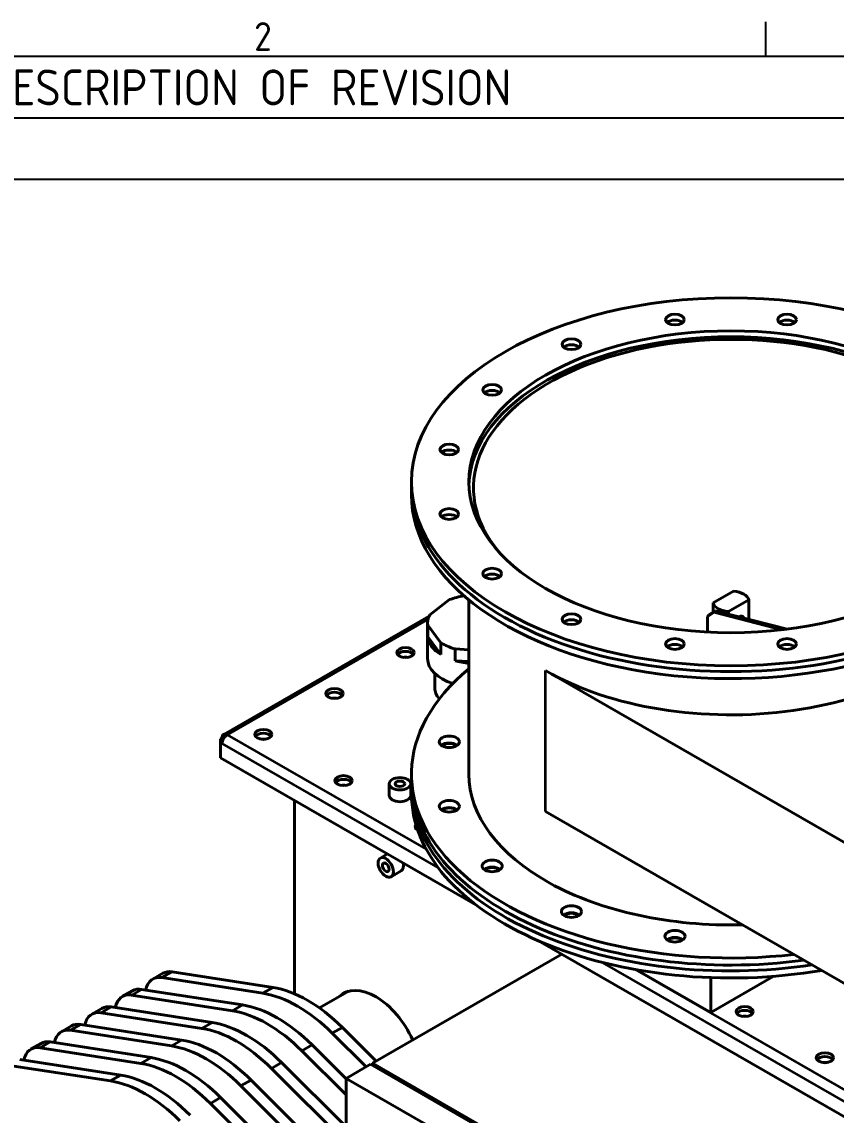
# Model space of a CAD drawing. Header units: millimetres. Extents: x 0 to 4205, y 0 to 2970.
# Drawn here: x 3595.6 to 3879.1, y 2501.3 to 2882 of the extents above; entities that cross this region are included whole.
import ezdxf

# ---------------------------------------------------------------- set-up
doc = ezdxf.new("R2010")
doc.units = ezdxf.units.MM
doc.header["$LTSCALE"] = 5
doc.layers.get('0').update_dxf_attribs({"color": 3, "lineweight": 25})
for name, color, linetype, lineweight in [('가시적인 것(ISO)', 3, 'Continuous', 40), ('가시적인 좁은 것(ISO)', 3, 'Continuous', 35), ('경계(ISO)', 7, 'Continuous', 25), ('기호(ISO)', 5, 'Continuous', 25)]:
    doc.layers.add(name, color=color, linetype=linetype, lineweight=lineweight)
doc.styles.add('ISO ProportionalPSTEK', font='isocp.shx')
doc.styles.add('문자 텍스트_PSTEK_POSCO', font='isocp.shx')

# ---------------------------------------------------------------- blocks, each defined once
blk = doc.blocks.new('경계 Default Border')
at = {"layer": '경계(ISO)'}
blk.add_line((770.917, 574), (770.917, 576.4), dxfattribs=at)
at = {"layer": '경계(ISO)', "color": 2, "insert": (735.293, 574.381), "char_height": 2, "attachment_point": 7, "style": '문자 텍스트_PSTEK_POSCO'}
blk.add_mtext('2', dxfattribs=at)
blk = doc.blocks.new('리비전 내역')
at = {"layer": '기호(ISO)'}
for p, q in [((669, 574), (821, 574)), ((669, 569.72), (821, 569.72)), ((669, 565.44), (821, 565.44))]:
    blk.add_line(p, q, dxfattribs=at)
at = {"layer": '기호(ISO)', "color": 2, "insert": (716.507, 570.583), "char_height": 2.5, "attachment_point": 7, "style": 'ISO ProportionalPSTEK'}
blk.add_mtext('DESCRIPTION OF REVISION', dxfattribs=at)

msp = doc.modelspace()

# ---------------------------------------------------------------- linework, layer by layer
at = {"layer": '가시적인 것(ISO)'}
for p, q in [((3731.2363, 2719.794), (3731.2363, 2721.8379)), ((3731.2363, 2719.794), (3731.2363, 2717.3414)), ((3744.5312, 2680.7907), (3737.6112, 2675.4469)), ((3751.2363, 2620.0533), (3751.2363, 2680.6937)), ((3843.3701, 2683.7468), (3836.2991, 2679.6749)), ((3841.6024, 2676.6209), (3848.6734, 2680.6928)), ((3848.6734, 2680.6928), (3848.6734, 2673.9223)), ((3837.0012, 2676.9145), (3834.7172, 2675.4561)), ((3836.2991, 2679.6749), (3836.2991, 2676.4662)), ((3836.5945, 2676.3884), (3837.0012, 2676.9145)), ((3861.9999, 2670.5061), (3837.0012, 2676.9145)), ((3841.6024, 2675.735), (3841.6024, 2676.6209)), ((3737.4291, 2675.0815), (3665.8762, 2633.8769)), ((3834.3106, 2674.93), (3836.5945, 2676.3884)), ((3834.7172, 2675.4561), (3834.3106, 2674.93)), ((3834.3106, 2674.93), (3834.3106, 2669.5018)), ((3860.3269, 2670.3046), (3836.5945, 2676.3884)), ((3736.8479, 2660.2615), (3736.8479, 2672.5247)), ((3736.8835, 2671.8867), (3741.46, 2665.7637)), ((3736.8835, 2667.799), (3736.8835, 2671.8867)), ((3736.8835, 2667.799), (3741.46, 2661.6759)), ((3741.46, 2665.7637), (3741.46, 2661.6759)), ((3746.4502, 2663.6207), (3751.2363, 2663.2963)), ((3746.4502, 2659.533), (3746.4502, 2663.6207)), ((3746.4502, 2659.533), (3751.2363, 2659.2086)), ((3739.3479, 2650.0422), (3739.3479, 2655.1108)), ((3901.0859, 2585.1652), (3777.9628, 2656.0671)), ((3664.7446, 2632.3764), (3665.356, 2632.7284)), ((3665.6047, 2631.8811), (3664.7446, 2632.3764)), ((3664.7446, 2632.3764), (3664.7446, 2631.0445)), ((3665.4642, 2631.4589), (3664.7446, 2631.0445)), ((3665.356, 2630.6925), (3664.7446, 2631.0445)), ((3664.7446, 2631.0445), (3664.7446, 2625.7305)), ((3665.356, 2632.7284), (3665.8714, 2632.4317)), ((3664.7446, 2625.7305), (3753.6854, 2574.5129)), ((3731.2363, 2617.6006), (3731.2363, 2620.0533)), ((3723.4779, 2612.5801), (3723.4779, 2616.6679)), ((3730.9779, 2612.5801), (3730.9779, 2616.6679)), ((3731.2363, 2615.5567), (3731.2363, 2617.6006)), ((3731.2363, 2615.5567), (3731.2363, 2613.1041)), ((3690.4583, 2543.5719), (3690.4583, 2610.923)), ((3898.878, 2537.3838), (3777.9628, 2607.0143)), ((3722.8893, 2592.2472), (3720.4067, 2590.8176)), ((3727.685, 2586.3542), (3724.1495, 2584.3183)), ((3775.4715, 2561.9671), (3929.7182, 2473.1423)), ((3783.5563, 2557.3114), (3717.6819, 2519.3769)), ((3647.908, 2551.1862), (3683.033, 2545.7403)), ((3835.4152, 2537.0453), (3809.622, 2551.8986)), ((3641.1576, 2548.6386), (3644.6931, 2550.6746)), ((3679.4974, 2543.7043), (3644.3724, 2549.1503)), ((3857.2238, 2549.6041), (3835.4152, 2537.0453)), ((3835.4152, 2537.0453), (3835.4152, 2549.169)), ((3630.551, 2542.5307), (3634.0865, 2544.5667)), ((3637.3014, 2545.0783), (3672.4264, 2539.6324)), ((3699.1908, 2538.6297), (3708.758, 2544.139)), ((3668.8908, 2537.5964), (3633.7658, 2543.0423)), ((3619.9444, 2536.4228), (3623.4799, 2538.4588)), ((3658.2842, 2531.4884), (3623.1592, 2536.9344)), ((3626.6948, 2538.9704), (3661.8198, 2533.5244)), ((3609.3378, 2530.3148), (3612.8733, 2532.3508)), ((3616.0882, 2532.8624), (3651.2132, 2527.4165)), ((3647.6776, 2525.3805), (3612.5526, 2530.8264)), ((3715.4225, 2518.0758), (3703.6819, 2529.7774)), ((3707.2174, 2531.8134), (3718.9581, 2520.1117)), ((3598.7312, 2524.2069), (3602.2667, 2526.2429)), ((3637.071, 2519.2726), (3601.946, 2524.7185)), ((3605.4816, 2526.7545), (3640.6066, 2521.3086)), ((3696.6108, 2525.7054), (3708.4895, 2513.8662)), ((3594.875, 2520.6466), (3630, 2515.2006)), ((3708.4895, 2508.3064), (3693.0753, 2523.6695)), ((3626.4644, 2513.1646), (3591.3394, 2518.6106)), ((3708.4895, 2491.6271), (3682.4687, 2517.5615)), ((3686.0042, 2519.5975), (3708.4895, 2497.1869)), ((3716.9748, 2518.9697), (3708.4895, 2514.0833)), ((3858.3962, 2437.5305), (3716.9748, 2518.9697)), ((3717.6819, 2519.3769), (3717.6819, 2518.5625)), ((3859.1033, 2437.9377), (3717.6819, 2519.3769)), ((3675.3976, 2513.4896), (3708.4895, 2480.5076)), ((3708.4895, 2252.4682), (3708.4895, 2514.0833)), ((3708.4895, 2514.0833), (3849.9109, 2432.6442)), ((3706.9871, 2476.4453), (3671.8621, 2511.4536)), ((3696.3805, 2470.3373), (3661.2555, 2505.3457)), ((3664.791, 2507.3816), (3699.916, 2472.3733))]:
    msp.add_line(p, q, dxfattribs=at)
for centre, major_axis, ratio in [((3842.4863, 2721.8379), (-111.25, 0), 0.5758617), ((3822.9772, 2778.3175), (3.25, 0), 0.5758617), ((3861.9953, 2778.3175), (3.25, 0), 0.5758617), ((3842.4863, 2721.8379), (91.25, 0), 0.5758617), ((3786.9292, 2769.719), (3.25, 0), 0.5758617), ((3759.3393, 2753.831), (3.25, 0), 0.5758617), ((3744.4077, 2733.0724), (3.25, 0), 0.5758617), ((3744.4077, 2710.6034), (3.25, 0), 0.5758617), ((3759.3393, 2689.8447), (3.25, 0), 0.5758617), ((3786.9292, 2673.9567), (3.25, 0), 0.5758617), ((3822.9772, 2665.3582), (3.25, 0), 0.5758617), ((3861.9953, 2665.3582), (3.25, 0), 0.5758617), ((3729.1724, 2662.3598), (3, 0), 0.5758617), ((3704.4237, 2648.108), (3, 0), 0.5758617), ((3679.6749, 2633.8561), (3, 0), 0.5758617), ((3744.4077, 2631.2878), (3.5, 0), 0.5758617), ((3707.6056, 2617.7719), (3, 0), 0.5758617), ((3727.2279, 2616.6679), (3.75, 0), 0.5758617), ((3727.2279, 2616.6679), (1.6618, 0), 0.5758617), ((3744.4077, 2608.8187), (3.5, 0), 0.5758617), ((3722.2781, 2587.5679), (-1.8714, 3.2497), 0.57809312), ((3722.2781, 2587.5679), (-0.8293, 1.44), 0.57809312), ((3759.3393, 2588.0601), (3.5, 0), 0.5758617), ((3786.9292, 2572.1721), (3.5, 0), 0.5758617), ((3822.9772, 2563.5736), (3.5, 0), 0.5758617), ((3847.2592, 2537.3507), (3, 0), 0.5758617), ((3875.1899, 2521.2665), (3, 0), 0.5758617)]:
    msp.add_ellipse(centre, major_axis=major_axis, ratio=ratio, dxfattribs=at)
for centre, major_axis, ratio, start_param, end_param in [((3822.9772, 2776.2737), (-3.25, 0), 0.5758617, 3.71921786, 5.7055601), ((3861.9953, 2776.2737), (-3.25, 0), 0.5758617, 3.71921786, 5.7055601), ((3842.4863, 2719.794), (-89.65, 0), 0.5758617, 2.69152179, 6.73325617), ((3842.4863, 2719.794), (91.25, 0), 0.5758617, 0.01944908, 3.12214357), ((3786.9292, 2767.6752), (-3.25, 0), 0.5758617, 3.71921786, 5.7055601), ((3759.3393, 2751.7872), (-3.25, 0), 0.5758617, 3.71921786, 5.7055601), ((3744.4077, 2731.0285), (-3.25, 0), 0.5758617, 3.71921786, 5.7055601), ((3842.4863, 2719.794), (111.25, 0), 0.5758617, 3.14159265, 6.28318531), ((3842.4863, 2719.794), (111.25, 0), 0.5758617, 3.14159265, 6.28318531), ((3842.4863, 2717.3414), (-111.25, 0), 0.5758617, 0, 2.6937835), ((3744.4077, 2708.5595), (-3.25, 0), 0.5758617, 3.71921786, 5.7055601), ((3759.3393, 2687.8008), (-3.25, 0), 0.5758617, 3.71921786, 5.7055601), ((3754.0979, 2672.5247), (-17.25, 0), 0.5758617, 4.97801772, 5.30025941), ((3842.4863, 2680.1838), (6.25, 0), 0.5758617, 0.14189705, 1.42889927), ((3842.4863, 2693.2237), (91.25, 0), 0.5758617, 3.92699082, 5.97808079), ((3842.4863, 2680.1838), (-6.25, 0), 0.5758617, 0.14189705, 1.42889927), ((3754.0979, 2672.5247), (-17.25, 0), 0.5758617, 5.98459818, 6.34745696), ((3786.9292, 2671.9129), (-3.25, 0), 0.5758617, 3.71921786, 5.7055601), ((3845.1379, 2672.5253), (1.3723, 2.3831), 0.57809312, 5.85381175, 7.03171765), ((3754.0979, 2668.437), (-17.25, 0), 0.5758617, 0.06427165, 0.74861042), ((3754.0979, 2672.5247), (17.25, 0), 0.5758617, 3.89020308, 4.25306186), ((3822.9772, 2663.3143), (-3.25, 0), 0.5758617, 3.71921786, 5.7055601), ((3861.9953, 2663.3143), (-3.25, 0), 0.5758617, 3.71921786, 5.7055601), ((3729.1724, 2661.0517), (3, 0), 0.5758617, 0.38826696, 2.7533257), ((3729.1724, 2661.0517), (-3, 0), 0.5758617, 3.52985961, 5.89491835), ((3729.1724, 2659.0079), (3, 0), 0.5758617, 1.325741, 1.81585165), ((3729.1724, 2659.0079), (-3, 0), 0.5758617, 4.46733366, 4.9574443), ((3754.0979, 2660.2615), (-17.25, 0), 0.5758617, 0, 1.05949873), ((3754.0979, 2668.437), (-17.25, 0), 0.5758617, 1.1114692, 1.40413295), ((3842.4863, 2620.0533), (-111.25, 0), 0.5758617, 5.67419273, 8.05218405), ((3754.0979, 2650.0422), (-14.75, 0), 0.5758617, 0, 0.46781988), ((3704.4237, 2646.7999), (3, 0), 0.5758617, 0.38826696, 2.7533257), ((3704.4237, 2646.7999), (-3, 0), 0.5758617, 3.52985961, 5.89491835), ((3704.4237, 2644.756), (3, 0), 0.5758617, 1.325741, 1.81585165), ((3704.4237, 2644.756), (-3, 0), 0.5758617, 4.46733366, 4.9574443), ((3679.6749, 2632.548), (3, 0), 0.5758617, 0.38826696, 2.7533257), ((3679.6749, 2632.548), (-3, 0), 0.5758617, 3.52985961, 5.89491835), ((3679.6749, 2630.5042), (3, 0), 0.5758617, 1.325741, 1.81585165), ((3679.6749, 2630.5042), (-3, 0), 0.5758617, 4.46733366, 4.9574443), ((3744.4077, 2628.8351), (-3.5, 0), 0.5758617, 3.79568613, 5.62909183), ((3744.4077, 2628.8351), (3.25, 0), 0.5758617, 0.63637935, 2.5052133), ((3842.4863, 2620.0533), (-91.25, 0), 0.5758617, 0, 1.61460667), ((3707.6056, 2616.4638), (3, 0), 0.5758617, 0.38826696, 2.7533257), ((3707.6056, 2616.4638), (-3, 0), 0.5758617, 3.52985961, 5.89491835), ((3707.6056, 2614.4199), (3, 0), 0.5758617, 1.325741, 1.81585165), ((3707.6056, 2614.4199), (-3, 0), 0.5758617, 4.46733366, 4.9574443), ((3842.4863, 2617.6006), (-111.25, 0), 0.5758617, 0, 1.80117732), ((3842.4863, 2617.6006), (-111.25, 0), 0.5758617, 0, 1.80117732), ((3727.2279, 2612.5801), (3.75, 0), 0.5758617, 3.14159267, 6.28318531), ((3842.4863, 2615.5567), (-111.25, 0), 0.5758617, 0, 1.82750881), ((3842.4863, 2615.5567), (-111.25, 0), 0.5758617, 0, 1.82750881), ((3842.4863, 2613.1041), (-111.25, 0), 0.5758617, 0, 1.85858293), ((3744.4077, 2606.3661), (-3.5, 0), 0.5758617, 3.79568613, 5.62909183), ((3744.4077, 2606.3661), (3.25, 0), 0.5758617, 0.63637935, 2.5052133), ((3735.5364, 2601.6877), (-3, 0), 0.5758617, 5.86002235, 7.07292127), ((3735.5364, 2600.3796), (-3, 0), 0.5758617, 5.65447249, 5.89491835), ((3735.5364, 2600.3796), (-3, 0), 0.5758617, 5.65447249, 5.89491835), ((3725.8136, 2589.6039), (1.8714, -3.2497), 0.57809312, 0, 1.10556664), ((3759.3393, 2585.6075), (-3.5, 0), 0.5758617, 3.79568613, 5.62909183), ((3759.3393, 2585.6075), (3.25, 0), 0.5758617, 0.63637935, 2.5052133), ((3786.9292, 2569.7195), (-3.5, 0), 0.5758617, 3.79568613, 5.62909183), ((3786.9292, 2569.7195), (3.25, 0), 0.5758617, 0.63637935, 2.5052133), ((3822.9772, 2561.1209), (-3.5, 0), 0.5758617, 3.79568613, 5.62909183), ((3822.9772, 2561.1209), (3.25, 0), 0.5758617, 0.63637935, 2.5052133), ((3650.931, 2539.8423), (-6.2379, 10.8323), 0.57809312, 5.8487867, 6.28318531), ((3647.3955, 2537.8064), (-6.2379, 10.8323), 0.57809312, 5.8487867, 6.86714547), ((3636.7889, 2531.6984), (-6.2379, 10.8323), 0.57809312, 5.8487867, 6.86714547), ((3640.3244, 2533.7344), (-6.2379, 10.8323), 0.57809312, 5.8487867, 6.28318531), ((3691.5897, 2498.3287), (-24.9516, 43.3292), 0.57809312, 5.150655, 5.8487867), ((3695.1252, 2500.3647), (24.9516, -43.3292), 0.57809312, 2.00906235, 2.70719405), ((3718.7426, 2524.1844), (-11.2282, 19.4981), 0.57809312, 4.55004092, 6.42472478), ((3719.8739, 2524.8359), (-11.2282, 19.4981), 0.57809312, 0.05020729, 0.14153947), ((3719.8739, 2524.8359), (-11.1159, 19.3031), 0.57809312, 6.23372611, 6.28318531), ((3684.5186, 2494.2568), (24.9516, -43.3292), 0.57809312, 2.00906235, 2.70719405), ((3626.1823, 2525.5905), (-6.2379, 10.8323), 0.57809312, 5.8487867, 6.86714547), ((3629.7178, 2527.6265), (-6.2379, 10.8323), 0.57809312, 5.8487867, 6.28318531), ((3680.9831, 2492.2208), (-24.9516, 43.3292), 0.57809312, 5.150655, 5.8487867), ((3847.2592, 2536.0427), (3, 0), 0.5758617, 0.38826696, 2.7533257), ((3847.2592, 2536.0427), (-3, 0), 0.5758617, 3.52985961, 5.89491835), ((3847.2592, 2533.9988), (3, 0), 0.5758617, 1.325741, 1.81585165), ((3847.2592, 2533.9988), (-3, 0), 0.5758617, 4.46733366, 4.9574443), ((3619.1112, 2521.5185), (-6.2379, 10.8323), 0.57809312, 5.8487867, 6.28318531), ((3673.912, 2488.1488), (24.9516, -43.3292), 0.57809312, 2.00906235, 2.70719405), ((3615.5757, 2519.4825), (-6.2379, 10.8323), 0.57809312, 5.8487867, 6.86714547), ((3670.3765, 2486.1128), (-24.9516, 43.3292), 0.57809312, 5.150655, 5.8487867), ((3604.9691, 2513.3746), (-6.2379, 10.8323), 0.57809312, 5.8487867, 6.86714547), ((3608.5046, 2515.4106), (-6.2379, 10.8323), 0.57809312, 5.8487867, 6.28318531), ((3659.7699, 2480.0049), (-24.9516, 43.3292), 0.57809312, 5.150655, 5.8487867), ((3663.3054, 2482.0409), (24.9516, -43.3292), 0.57809312, 2.00906235, 2.70719405), ((3652.6988, 2475.9329), (24.9516, -43.3292), 0.57809312, 2.00906235, 2.70719405), ((3875.1899, 2519.9584), (3, 0), 0.5758617, 0.38826696, 2.7533257), ((3875.1899, 2519.9584), (-3, 0), 0.5758617, 3.52985961, 5.89491835), ((3649.1633, 2473.897), (-24.9516, 43.3292), 0.57809312, 5.150655, 5.8487867), ((3875.1899, 2517.9146), (3, 0), 0.5758617, 1.325741, 1.81585165), ((3875.1899, 2517.9146), (-3, 0), 0.5758617, 4.46733366, 4.9574443), ((3638.5567, 2467.789), (-24.9516, 43.3292), 0.57809312, 5.150655, 5.8487867), ((3642.0922, 2469.825), (24.9516, -43.3292), 0.57809312, 2.00906235, 2.70719405)]:
    msp.add_ellipse(centre, major_axis=major_axis, ratio=ratio, start_param=start_param, end_param=end_param, dxfattribs=at)
for points, knots in [([(3667.1238, 2633.7543), (3666.5915, 2634.0608), (3666.0649, 2634.0687), (3665.7354, 2633.7752), (3665.4919, 2633.5582), (3665.356, 2633.1832), (3665.356, 2632.7284)], [0, 0, 0, 0, 0.57504459, 0.57504459, 0.57504459, 1, 1, 1, 1]), ([(3667.1238, 2633.7543), (3666.5915, 2633.4478), (3666.0649, 2632.8492), (3665.7354, 2632.1762), (3665.6263, 2631.9532), (3665.538, 2631.7232), (3665.4745, 2631.4965)], [0, 0, 0, 0, 0.575044589, 0.575044589, 0.575044589, 0.76555338, 0.76555338, 0.76555338, 0.76555338])]:
    msp.add_open_spline(points, degree=3, knots=knots, dxfattribs=at)
msp.add_open_spline([(3665.4745, 2631.4965), (3665.3964, 2631.2175), (3665.356, 2630.9434), (3665.356, 2630.6925)], degree=3, dxfattribs=at)
at = {"layer": '가시적인 좁은 것(ISO)'}
for p, q in [((3737.0441, 2674.0188), (3667.1238, 2633.7543)), ((3777.9628, 2607.0143), (3777.9628, 2656.0671)), ((3667.1238, 2633.7543), (3736.3615, 2593.883)), ((3740.6215, 2587.35), (3665.356, 2630.6925)), ((3647.908, 2551.1862), (3644.3724, 2549.1503)), ((3929.1068, 2478.8085), (3797.7635, 2554.4441)), ((3809.1083, 2551.9909), (3930.8746, 2481.8703)), ((3637.3014, 2545.0783), (3633.7658, 2543.0423)), ((3683.033, 2545.7403), (3679.4974, 2543.7043)), ((3672.4264, 2539.6324), (3668.8908, 2537.5964)), ((3626.6948, 2538.9704), (3623.1592, 2536.9344)), ((3616.0882, 2532.8624), (3612.5526, 2530.8264)), ((3661.8198, 2533.5244), (3658.2842, 2531.4884)), ((3707.2174, 2531.8134), (3703.6819, 2529.7774)), ((3605.4816, 2526.7545), (3601.946, 2524.7185)), ((3651.2132, 2527.4165), (3647.6776, 2525.3805)), ((3696.6108, 2525.7054), (3693.0753, 2523.6695)), ((3640.6066, 2521.3086), (3637.071, 2519.2726)), ((3686.0042, 2519.5975), (3682.4687, 2517.5615)), ((3630, 2515.2006), (3626.4644, 2513.1646)), ((3675.3976, 2513.4896), (3671.8621, 2511.4536)), ((3664.791, 2507.3816), (3661.2555, 2505.3457))]:
    msp.add_line(p, q, dxfattribs=at)

# ---------------------------------------------------------------- block references
at = {"xscale": 5, "yscale": 5, "zscale": 5}
msp.add_blockref('경계 Default Border', (0, 0), dxfattribs=at)
at = {"layer": '기호(ISO)', "xscale": 5, "yscale": 5, "zscale": 5}
msp.add_blockref('리비전 내역', (0, 0), dxfattribs=at)

doc.saveas('drawing.dxf')
